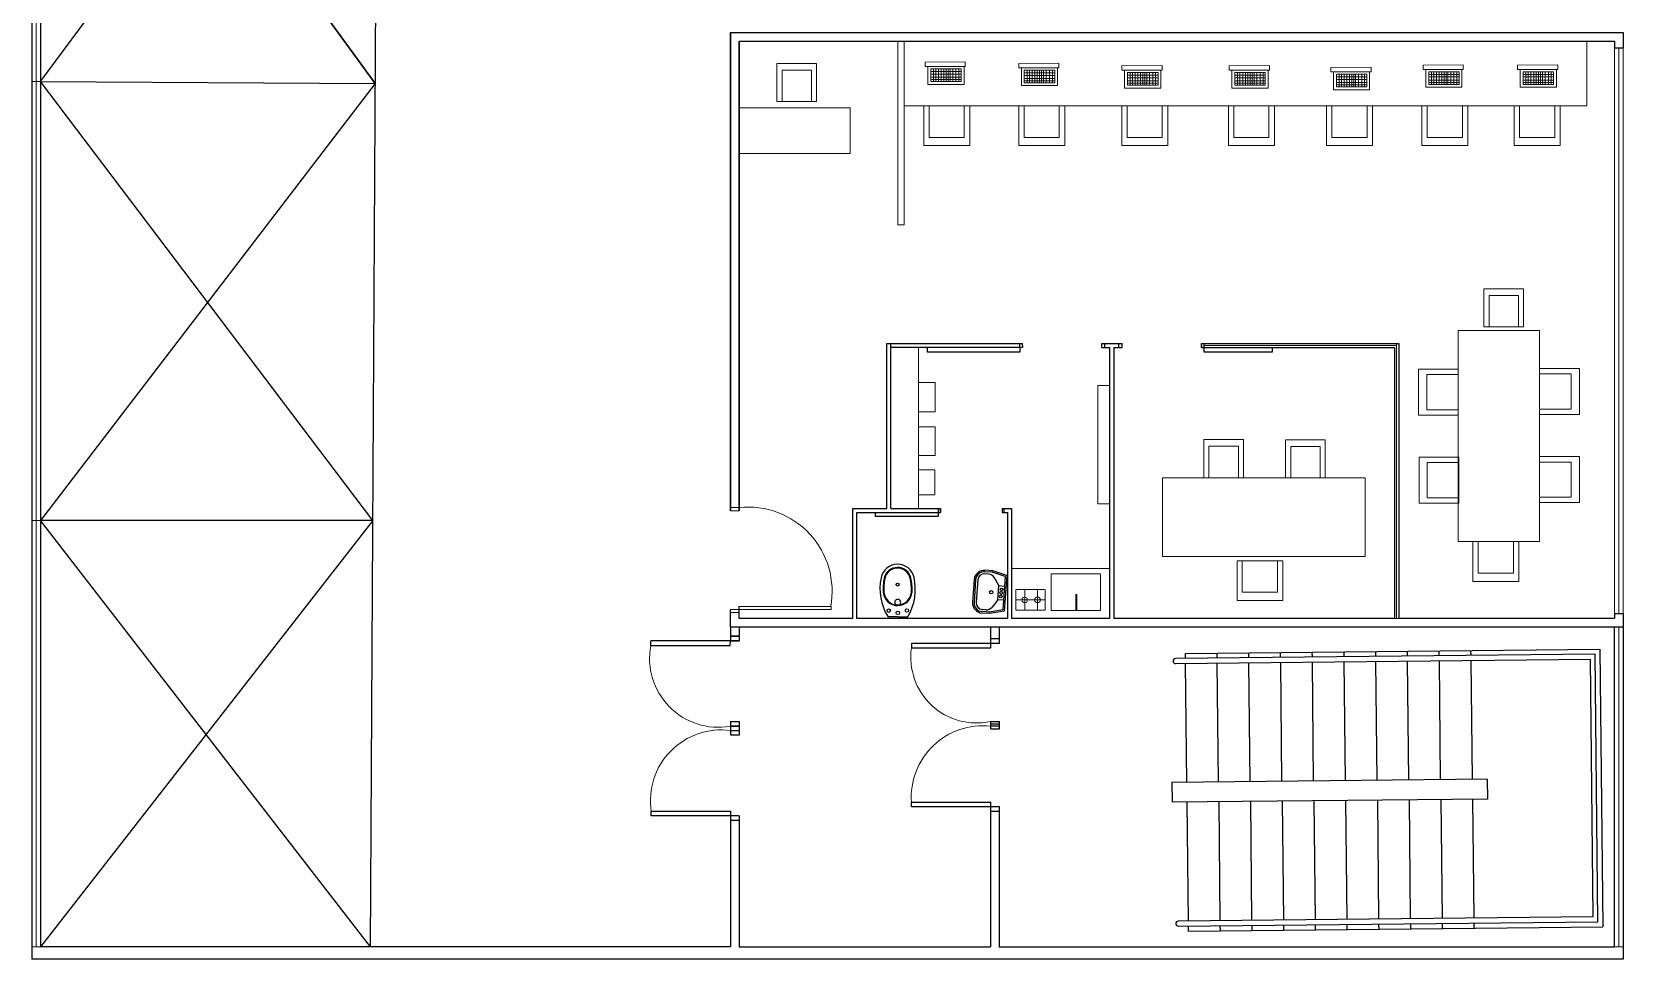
# Model space of a CAD drawing. Header units: metres. Extents: x 325024 to 7190115, y 7391967 to 10157759.
# Drawn here: x 326501.59 to 326517.63, y 7393250.99 to 7393260.35 of the extents above; entities that cross this region are included whole.
import ezdxf

# ---------------------------------------------------------------- set-up
doc = ezdxf.new("R2010")
doc.units = ezdxf.units.M
for name, color, linetype in [('Alvenaria', 6, 'Continuous'), ('Corrimão', 1, 'Continuous'), ('HIDRAULICA', 3, 'Continuous'), ('PECAS', 2, 'Continuous')]:
    doc.layers.add(name, color=color, linetype=linetype)
for name, color, linetype, lineweight in [('ESQUADRIA', 2, 'Continuous', 15), ('linagrossa', 7, 'Continuous', 25), ('MÓVEIS', 7, 'Continuous', 13), ('PISO', 254, 'Continuous', 9), ('VIDRO', 4, 'Continuous', 15)]:
    doc.layers.add(name, color=color, linetype=linetype, lineweight=lineweight)

# ---------------------------------------------------------------- blocks, each defined once
blk = doc.blocks.new('new block.dwg vaso sanitario')
at = {"layer": 'PECAS', "color": 0}
for q in [(0, 95.742742), (0, -95.742742)]:
    blk.add_line((0, 0), q, dxfattribs=at)
for centre, radius in [((40.000002, 0), 17.500001), ((62.500003, 91.500003), 17.500001), ((325.000014, 0), 15.000001), ((62.500003, -91.500004), 17.500001)]:
    blk.add_circle(centre, radius, dxfattribs=at)
for centre, radius, start, end in [((281.877309, -367.965429), 546.302538, 78.038978, 120.612911), ((359.829176, 0), 170.170846, 0, 78.038978), ((7.500001, 95.742742), 7.5, 120.612911, 180), ((257.500011, 0), 145.000006, 94.115245, 180), ((257.500011, 0), 145.000006, 180, 265.884755), ((257.500011, 0), 138.500006, 94.115245, 180), ((257.500011, 0), 138.500006, 180, 265.884755), ((145.000006, 0), 30.000001, 213.541951, 146.458049), ((282.97582, -354.084727), 500.00002, 77.754014, 94.115245), ((282.97582, -354.084727), 493.50002, 77.754014, 94.115245), ((359.829176, 0), 131.170844, 0, 77.754014), ((359.829176, 0), 131.170844, 282.245986, 0), ((359.829176, 0), 137.670844, 0, 77.754014), ((359.829176, 0), 137.670844, 282.245986, 0), ((359.829176, 0), 170.170846, 281.961022, 0), ((7.500001, -95.742742), 7.5, 180, 239.387089), ((281.877309, 367.965428), 546.302538, 239.387089, 281.961022), ((282.97582, 354.084726), 500.00002, 265.884755, 282.245986), ((282.97582, 354.084726), 493.50002, 265.884755, 282.245986)]:
    blk.add_arc(centre, radius, start, end, dxfattribs=at)
blk = doc.blocks.new('Escada Emergência')
at = {"layer": 'Alvenaria'}
for p, q in [((-4.18, -0.05), (-4.18, 0)), ((-4.18, 0), (0, 0)), ((-3.86, -0.05), (-3.86, 0)), ((-3.54, -0.05), (-3.54, 0)), ((-3.22, -0.05), (-3.22, 0)), ((-2.9, -0.05), (-2.9, 0)), ((-2.58, -0.05), (-2.58, 0)), ((-2.26, -0.05), (-2.26, 0)), ((-1.94, -0.05), (-1.94, 0)), ((-1.62, -0.05), (-1.62, 0)), ((-1.3, -0.05), (-1.3, 0)), ((0, -2.8), (0, 0)), ((-4.18, -1.3), (-4.18, -0.1)), ((-3.86, -1.3), (-3.86, -0.1)), ((-3.54, -1.3), (-3.54, -0.1)), ((-3.22, -1.3), (-3.22, -0.1)), ((-2.9, -1.3), (-2.9, -0.1)), ((-2.58, -1.3), (-2.58, -0.1)), ((-2.26, -1.3), (-2.26, -0.1)), ((-1.94, -1.3), (-1.94, -0.1)), ((-1.62, -1.3), (-1.62, -0.1)), ((-1.3, -1.3), (-1.3, -0.1)), ((-1.15, -1.3), (-4.33, -1.3)), ((-4.33, -1.5), (-4.33, -1.3)), ((-1.15, -1.5), (-1.15, -1.3)), ((-1.15, -1.5), (-4.33, -1.5)), ((-4.18, -1.5), (-4.18, -2.7)), ((-3.86, -1.5), (-3.86, -2.7)), ((-3.54, -1.5), (-3.54, -2.7)), ((-3.22, -1.5), (-3.22, -2.7)), ((-2.9, -1.5), (-2.9, -2.7)), ((-2.58, -1.5), (-2.58, -2.7)), ((-2.26, -1.5), (-2.26, -2.7)), ((-1.94, -1.5), (-1.94, -2.7)), ((-1.62, -1.5), (-1.62, -2.7)), ((-1.3, -1.5), (-1.3, -2.7)), ((-4.18, -2.75), (-4.18, -2.8)), ((-4.18, -2.8), (0, -2.8)), ((-3.86, -2.75), (-3.86, -2.8)), ((-3.54, -2.75), (-3.54, -2.8)), ((-3.22, -2.75), (-3.22, -2.8)), ((-2.9, -2.75), (-2.9, -2.8)), ((-2.58, -2.75), (-2.58, -2.8)), ((-2.26, -2.75), (-2.26, -2.8)), ((-1.94, -2.75), (-1.94, -2.8)), ((-1.62, -2.75), (-1.62, -2.8)), ((-1.3, -2.75), (-1.3, -2.8))]:
    blk.add_line(p, q, dxfattribs=at)
at = {"layer": 'Corrimão'}
blk.add_lwpolyline([(-4.28, -0.05), (-0.05, -0.05), (-0.05, -2.75), (-4.28, -2.75, -1), (-4.28, -2.7), (-0.1, -2.7), (-0.1, -0.1), (-4.28, -0.1, -1)], format="xyb", close=True, dxfattribs=at)
blk = doc.blocks.new('pia de banheiro')
at = {"layer": 'HIDRAULICA', "color": 0}
for p, q in [((-1167.941, -47.098), (-1167.741, -47.048)), ((-1167.941, -47.598), (-1167.941, -47.098)), ((-1167.921, -47.113), (-1167.736, -47.067)), ((-1167.921, -47.582), (-1167.921, -47.113)), ((-1167.841, -47.248), (-1167.767, -47.141)), ((-1167.741, -47.048), (-1167.632, -47.048)), ((-1167.741, -47.068), (-1167.632, -47.068)), ((-1167.685, -47.098), (-1167.632, -47.098)), ((-1167.921, -47.248), (-1167.841, -47.248)), ((-1167.841, -47.248), (-1167.841, -47.448)), ((-1167.541, -47.506), (-1167.541, -47.189)), ((-1167.511, -47.506), (-1167.511, -47.189)), ((-1167.491, -47.506), (-1167.491, -47.189)), ((-1167.941, -47.598), (-1167.741, -47.648)), ((-1167.841, -47.448), (-1167.921, -47.448)), ((-1167.921, -47.582), (-1167.736, -47.628)), ((-1167.841, -47.448), (-1167.771, -47.553)), ((-1167.687, -47.598), (-1167.632, -47.598)), ((-1167.741, -47.628), (-1167.632, -47.628)), ((-1167.741, -47.648), (-1167.632, -47.648))]:
    blk.add_line(p, q, dxfattribs=at)
for centre, radius in [((-1167.881, -47.348), 0.0195), ((-1167.881, -47.298), 0.0183), ((-1167.881, -47.398), 0.0182), ((-1167.741, -47.348), 0.0234)]:
    blk.add_circle(centre, radius, dxfattribs=at)
for centre, radius, start, end in [((-1167.685, -47.198), 0.1, 90, 145.2405), ((-1167.632, -47.189), 0.141, 0, 90), ((-1167.632, -47.189), 0.121, 0, 90), ((-1167.632, -47.189), 0.0914, 0, 90), ((-1167.687, -47.498), 0.1, 213.7272, 270), ((-1167.632, -47.506), 0.0914, 270, 0), ((-1167.632, -47.506), 0.121, 270, 0), ((-1167.632, -47.506), 0.141, 270, 0)]:
    blk.add_arc(centre, radius, start, end, dxfattribs=at)

msp = doc.modelspace()

# ---------------------------------------------------------------- linework, layer by layer
at = {"layer": 'ESQUADRIA'}
for centre, radius, start, end in [((326508.807, 7393254.707), 0.848, 349.3824, 95.9696), ((326508.509, 7393254.028), 0.695, 169.2345, 279.686), ((326511.112, 7393254.04), 0.664, 171.9403, 282.2077), ((326508.537, 7393252.593), 0.714, 82.3909, 188.6886), ((326511.176, 7393252.626), 0.723, 83.9553, 183.9933)]:
    msp.add_arc(centre, radius, start, end, dxfattribs=at)
at = {"layer": 'linagrossa'}
for p, q in [((326501.585, 7393293.744), (326501.585, 7393250.993)), ((326501.673, 7393293.657), (326501.673, 7393251.117)), ((326501.673, 7393285.061), (326501.673, 7393259.848)), ((326501.673, 7393259.848), (326505.071, 7393264.453)), ((326505.048, 7393259.829), (326501.673, 7393264.453)), ((326501.673, 7393264.453), (326505.048, 7393259.829)), ((326505, 7393251.117), (326505.071, 7393263.987)), ((326508.631, 7393260.342), (326517.631, 7393260.342)), ((326508.631, 7393255.516), (326508.631, 7393260.342)), ((326508.631, 7393260.342), (326508.631, 7393255.516)), ((326508.719, 7393260.254), (326517.544, 7393260.254)), ((326508.719, 7393255.516), (326508.719, 7393260.254)), ((326508.719, 7393260.254), (326508.719, 7393255.516)), ((326517.544, 7393260.254), (326517.544, 7393260.188)), ((326517.631, 7393260.342), (326517.631, 7393260.188)), ((326517.544, 7393260.188), (326517.631, 7393260.188)), ((326501.673, 7393259.848), (326505.049, 7393259.829)), ((326505.024, 7393255.421), (326501.673, 7393259.848)), ((326505.048, 7393259.829), (326501.673, 7393255.421)), ((326510.206, 7393255.542), (326510.206, 7393257.206)), ((326510.206, 7393257.206), (326511.574, 7393257.206)), ((326510.246, 7393255.542), (326510.246, 7393257.206)), ((326511.574, 7393257.165), (326510.246, 7393257.165)), ((326510.616, 7393257.119), (326510.616, 7393257.165)), ((326511.548, 7393257.165), (326511.548, 7393257.206)), ((326511.548, 7393257.165), (326511.548, 7393257.119)), ((326511.574, 7393257.185), (326511.574, 7393257.206)), ((326511.574, 7393257.185), (326511.574, 7393257.165)), ((326512.374, 7393257.206), (326512.494, 7393257.206)), ((326512.374, 7393257.165), (326512.374, 7393257.206)), ((326512.374, 7393257.165), (326512.453, 7393257.165)), ((326512.405, 7393257.165), (326512.405, 7393257.206)), ((326512.453, 7393257.165), (326512.453, 7393254.429)), ((326512.494, 7393257.206), (326512.581, 7393257.206)), ((326512.494, 7393257.165), (326512.494, 7393254.429)), ((326512.494, 7393257.165), (326512.581, 7393257.165)), ((326512.547, 7393257.165), (326512.547, 7393257.206)), ((326512.581, 7393257.165), (326512.581, 7393257.206)), ((326513.381, 7393257.206), (326515.368, 7393257.206)), ((326513.381, 7393257.165), (326513.381, 7393257.206)), ((326513.381, 7393257.185), (326513.381, 7393257.185)), ((326513.381, 7393257.185), (326513.381, 7393257.165)), ((326513.381, 7393257.165), (326515.327, 7393257.165)), ((326513.404, 7393257.206), (326513.404, 7393257.165)), ((326513.404, 7393257.165), (326513.404, 7393257.122)), ((326514.094, 7393257.122), (326514.094, 7393257.165)), ((326515.327, 7393257.165), (326515.327, 7393254.429)), ((326515.368, 7393257.206), (326515.368, 7393254.429)), ((326511.548, 7393257.119), (326510.616, 7393257.119)), ((326513.404, 7393257.122), (326513.985, 7393257.122)), ((326513.985, 7393257.122), (326514.094, 7393257.122)), ((326505.024, 7393255.421), (326501.673, 7393255.421)), ((326505.024, 7393255.421), (326501.673, 7393251.117)), ((326505, 7393251.117), (326501.673, 7393255.421)), ((326509.864, 7393254.429), (326509.864, 7393255.542)), ((326509.864, 7393255.542), (326510.206, 7393255.542)), ((326509.905, 7393254.429), (326509.905, 7393255.501)), ((326509.905, 7393255.501), (326510.568, 7393255.501)), ((326510.092, 7393255.461), (326510.092, 7393255.501)), ((326510.725, 7393255.461), (326510.092, 7393255.461)), ((326510.246, 7393255.542), (326510.568, 7393255.542)), ((326510.568, 7393255.542), (326510.747, 7393255.542)), ((326510.568, 7393255.501), (326510.749, 7393255.501)), ((326510.725, 7393255.542), (326510.725, 7393255.501)), ((326510.725, 7393255.501), (326510.725, 7393255.461)), ((326510.747, 7393255.501), (326510.747, 7393255.542)), ((326510.747, 7393255.542), (326510.747, 7393255.501)), ((326511.368, 7393255.542), (326511.464, 7393255.542)), ((326511.368, 7393255.542), (326511.368, 7393255.501)), ((326511.368, 7393255.501), (326511.424, 7393255.501)), ((326511.388, 7393255.542), (326511.388, 7393255.501)), ((326511.424, 7393255.501), (326511.424, 7393254.429)), ((326511.464, 7393255.542), (326511.464, 7393254.429)), ((326508.631, 7393254.342), (326508.631, 7393254.522)), ((326508.719, 7393254.429), (326508.719, 7393254.55)), ((326509.864, 7393254.429), (326508.719, 7393254.429)), ((326511.424, 7393254.429), (326509.905, 7393254.429)), ((326512.453, 7393254.429), (326511.464, 7393254.429)), ((326515.327, 7393254.429), (326512.494, 7393254.429)), ((326517.544, 7393254.429), (326515.368, 7393254.429)), ((326517.544, 7393254.481), (326517.631, 7393254.481)), ((326517.544, 7393254.481), (326517.544, 7393254.429)), ((326517.631, 7393254.481), (326517.631, 7393254.342)), ((326508.63, 7393254.348), (326508.63, 7393254.204)), ((326517.631, 7393254.342), (326508.631, 7393254.342)), ((326508.718, 7393254.348), (326508.718, 7393254.205)), ((326511.252, 7393254.348), (326511.252, 7393254.133)), ((326511.34, 7393254.348), (326511.34, 7393254.179)), ((326517.544, 7393251.117), (326517.544, 7393254.342)), ((326517.631, 7393254.342), (326517.631, 7393251.159)), ((326508.626, 7393254.204), (326507.826, 7393254.204)), ((326507.826, 7393254.158), (326507.826, 7393254.204)), ((326507.826, 7393254.158), (326508.626, 7393254.158)), ((326508.714, 7393254.252), (326508.626, 7393254.252)), ((326508.714, 7393254.204), (326508.626, 7393254.204)), ((326508.626, 7393254.158), (326508.63, 7393254.204)), ((326508.63, 7393254.253), (326508.718, 7393254.253)), ((326508.63, 7393254.205), (326508.718, 7393254.205)), ((326511.254, 7393254.179), (326510.454, 7393254.179)), ((326510.454, 7393254.179), (326510.454, 7393254.133)), ((326510.454, 7393254.133), (326511.254, 7393254.133)), ((326511.342, 7393254.227), (326511.254, 7393254.227)), ((326511.342, 7393254.179), (326511.254, 7393254.179)), ((326508.714, 7393253.388), (326508.626, 7393253.388)), ((326508.626, 7393253.343), (326508.714, 7393253.343)), ((326508.63, 7393253.39), (326508.63, 7393253.301)), ((326508.63, 7393253.39), (326508.718, 7393253.39)), ((326508.718, 7393253.344), (326508.63, 7393253.344)), ((326508.63, 7393253.301), (326508.63, 7393253.255)), ((326508.632, 7393253.301), (326508.719, 7393253.301)), ((326508.718, 7393253.39), (326508.718, 7393253.255)), ((326511.252, 7393253.391), (326511.252, 7393253.345)), ((326511.252, 7393253.345), (326511.252, 7393253.318)), ((326511.342, 7393253.364), (326511.254, 7393253.364)), ((326511.254, 7393253.318), (326511.342, 7393253.318)), ((326511.255, 7393253.391), (326511.342, 7393253.391)), ((326511.342, 7393253.345), (326511.255, 7393253.345)), ((326511.34, 7393253.391), (326511.34, 7393253.318)), ((326508.719, 7393253.255), (326508.632, 7393253.255)), ((326510.455, 7393252.53), (326510.455, 7393252.576)), ((326510.455, 7393252.576), (326511.255, 7393252.576)), ((326511.255, 7393252.53), (326510.455, 7393252.53)), ((326511.252, 7393252.576), (326511.252, 7393251.117)), ((326511.342, 7393252.53), (326511.255, 7393252.53)), ((326511.34, 7393252.53), (326511.34, 7393251.117)), ((326507.832, 7393252.44), (326507.832, 7393252.485)), ((326507.832, 7393252.485), (326508.632, 7393252.485)), ((326508.632, 7393252.44), (326507.832, 7393252.44)), ((326508.63, 7393252.485), (326508.63, 7393251.117)), ((326508.719, 7393252.44), (326508.632, 7393252.44)), ((326508.719, 7393252.392), (326508.632, 7393252.392)), ((326508.718, 7393252.44), (326508.718, 7393251.117)), ((326511.342, 7393252.482), (326511.255, 7393252.482)), ((326508.63, 7393251.117), (326501.673, 7393251.117)), ((326508.718, 7393251.117), (326511.252, 7393251.117)), ((326511.34, 7393251.117), (326517.544, 7393251.117)), ((326517.631, 7393251.159), (326517.631, 7393250.993)), ((326517.631, 7393250.993), (326501.585, 7393250.993))]:
    msp.add_line(p, q, dxfattribs=at)
at = {"layer": 'PISO'}
for p, q in [((326510.381, 7393259.603), (326510.381, 7393260.254)), ((326517.264, 7393260.254), (326517.264, 7393259.603)), ((326510.998, 7393260.047), (326510.593, 7393260.045)), ((326510.593, 7393260.001), (326510.593, 7393260.045)), ((326510.998, 7393260.001), (326510.998, 7393260.047)), ((326510.593, 7393260.001), (326510.998, 7393260.001)), ((326510.621, 7393260.001), (326510.621, 7393259.82)), ((326510.957, 7393259.977), (326510.65, 7393259.977)), ((326510.65, 7393259.977), (326510.65, 7393259.848)), ((326510.957, 7393259.949), (326510.65, 7393259.949)), ((326510.65, 7393259.924), (326510.957, 7393259.924)), ((326510.957, 7393259.892), (326510.65, 7393259.892)), ((326510.677, 7393259.977), (326510.677, 7393259.848)), ((326510.701, 7393259.848), (326510.701, 7393259.977)), ((326510.729, 7393259.977), (326510.729, 7393259.848)), ((326510.756, 7393259.848), (326510.756, 7393259.977)), ((326510.781, 7393259.977), (326510.781, 7393259.848)), ((326510.804, 7393259.848), (326510.804, 7393259.977)), ((326510.824, 7393259.848), (326510.824, 7393259.977)), ((326510.844, 7393259.848), (326510.844, 7393259.977)), ((326510.872, 7393259.848), (326510.872, 7393259.977)), ((326510.904, 7393259.848), (326510.904, 7393259.977)), ((326510.934, 7393259.848), (326510.934, 7393259.977)), ((326510.957, 7393259.848), (326510.957, 7393259.977)), ((326510.985, 7393259.82), (326510.985, 7393260.001)), ((326511.941, 7393260.033), (326511.536, 7393260.031)), ((326511.536, 7393259.987), (326511.536, 7393260.031)), ((326511.536, 7393259.987), (326511.941, 7393259.987)), ((326511.564, 7393259.987), (326511.564, 7393259.807)), ((326511.9, 7393259.963), (326511.593, 7393259.963)), ((326511.593, 7393259.963), (326511.593, 7393259.834)), ((326511.9, 7393259.935), (326511.593, 7393259.935)), ((326511.593, 7393259.91), (326511.9, 7393259.91)), ((326511.9, 7393259.879), (326511.593, 7393259.879)), ((326511.62, 7393259.963), (326511.62, 7393259.834)), ((326511.644, 7393259.834), (326511.644, 7393259.963)), ((326511.671, 7393259.963), (326511.671, 7393259.834)), ((326511.698, 7393259.834), (326511.698, 7393259.963)), ((326511.724, 7393259.963), (326511.724, 7393259.834)), ((326511.747, 7393259.834), (326511.747, 7393259.963)), ((326511.767, 7393259.834), (326511.767, 7393259.963)), ((326511.787, 7393259.834), (326511.787, 7393259.963)), ((326511.814, 7393259.834), (326511.814, 7393259.963)), ((326511.847, 7393259.834), (326511.847, 7393259.963)), ((326511.876, 7393259.834), (326511.876, 7393259.963)), ((326511.9, 7393259.834), (326511.9, 7393259.963)), ((326511.928, 7393259.807), (326511.928, 7393259.987)), ((326511.941, 7393259.987), (326511.941, 7393260.033)), ((326512.982, 7393260.009), (326512.577, 7393260.007)), ((326512.577, 7393259.963), (326512.577, 7393260.007)), ((326512.577, 7393259.963), (326512.982, 7393259.963)), ((326512.604, 7393259.963), (326512.604, 7393259.783)), ((326512.941, 7393259.939), (326512.634, 7393259.939)), ((326512.634, 7393259.939), (326512.634, 7393259.81)), ((326512.941, 7393259.911), (326512.634, 7393259.911)), ((326512.634, 7393259.886), (326512.941, 7393259.886)), ((326512.661, 7393259.939), (326512.661, 7393259.81)), ((326512.684, 7393259.81), (326512.684, 7393259.939)), ((326512.712, 7393259.939), (326512.712, 7393259.81)), ((326512.739, 7393259.81), (326512.739, 7393259.939)), ((326512.764, 7393259.939), (326512.764, 7393259.81)), ((326512.787, 7393259.81), (326512.787, 7393259.939)), ((326512.808, 7393259.81), (326512.808, 7393259.939)), ((326512.827, 7393259.81), (326512.827, 7393259.939)), ((326512.855, 7393259.81), (326512.855, 7393259.939)), ((326512.888, 7393259.81), (326512.888, 7393259.939)), ((326512.917, 7393259.81), (326512.917, 7393259.939)), ((326512.941, 7393259.81), (326512.941, 7393259.939)), ((326512.968, 7393259.783), (326512.968, 7393259.963)), ((326512.982, 7393259.963), (326512.982, 7393260.009)), ((326514.064, 7393260.009), (326513.659, 7393260.007)), ((326513.659, 7393259.963), (326513.659, 7393260.007)), ((326513.659, 7393259.963), (326514.064, 7393259.963)), ((326513.687, 7393259.963), (326513.687, 7393259.783)), ((326514.023, 7393259.939), (326513.716, 7393259.939)), ((326513.716, 7393259.939), (326513.716, 7393259.81)), ((326514.023, 7393259.911), (326513.716, 7393259.911)), ((326513.716, 7393259.886), (326514.023, 7393259.886)), ((326513.743, 7393259.939), (326513.743, 7393259.81)), ((326513.767, 7393259.81), (326513.767, 7393259.939)), ((326513.795, 7393259.939), (326513.795, 7393259.81)), ((326513.822, 7393259.81), (326513.822, 7393259.939)), ((326513.847, 7393259.939), (326513.847, 7393259.81)), ((326513.87, 7393259.81), (326513.87, 7393259.939)), ((326513.89, 7393259.81), (326513.89, 7393259.939)), ((326513.91, 7393259.81), (326513.91, 7393259.939)), ((326513.937, 7393259.81), (326513.937, 7393259.939)), ((326513.97, 7393259.81), (326513.97, 7393259.939)), ((326514, 7393259.81), (326514, 7393259.939)), ((326514.023, 7393259.81), (326514.023, 7393259.939)), ((326514.051, 7393259.783), (326514.051, 7393259.963)), ((326514.064, 7393259.963), (326514.064, 7393260.009)), ((326515.089, 7393259.993), (326514.684, 7393259.991)), ((326514.684, 7393259.947), (326514.684, 7393259.991)), ((326514.684, 7393259.947), (326515.089, 7393259.947)), ((326514.711, 7393259.947), (326514.711, 7393259.766)), ((326515.048, 7393259.923), (326514.741, 7393259.923)), ((326514.741, 7393259.923), (326514.741, 7393259.794)), ((326515.048, 7393259.895), (326514.741, 7393259.895)), ((326514.768, 7393259.923), (326514.768, 7393259.794)), ((326514.791, 7393259.794), (326514.791, 7393259.923)), ((326514.819, 7393259.923), (326514.819, 7393259.794)), ((326514.846, 7393259.794), (326514.846, 7393259.923)), ((326514.871, 7393259.923), (326514.871, 7393259.794)), ((326514.894, 7393259.794), (326514.894, 7393259.923)), ((326514.915, 7393259.794), (326514.915, 7393259.923)), ((326514.934, 7393259.794), (326514.934, 7393259.923)), ((326514.962, 7393259.794), (326514.962, 7393259.923)), ((326514.995, 7393259.794), (326514.995, 7393259.923)), ((326515.024, 7393259.794), (326515.024, 7393259.923)), ((326515.048, 7393259.794), (326515.048, 7393259.923)), ((326515.075, 7393259.766), (326515.075, 7393259.947)), ((326515.089, 7393259.947), (326515.089, 7393259.993)), ((326516.019, 7393260.017), (326515.614, 7393260.015)), ((326515.614, 7393259.971), (326515.614, 7393260.015)), ((326515.614, 7393259.971), (326516.019, 7393259.971)), ((326515.642, 7393259.971), (326515.642, 7393259.79)), ((326515.978, 7393259.947), (326515.671, 7393259.947)), ((326515.671, 7393259.947), (326515.671, 7393259.818)), ((326515.978, 7393259.919), (326515.671, 7393259.919)), ((326515.671, 7393259.894), (326515.978, 7393259.894)), ((326515.698, 7393259.947), (326515.698, 7393259.818)), ((326515.722, 7393259.818), (326515.722, 7393259.947)), ((326515.75, 7393259.947), (326515.75, 7393259.818)), ((326515.777, 7393259.818), (326515.777, 7393259.947)), ((326515.802, 7393259.947), (326515.802, 7393259.818)), ((326515.825, 7393259.818), (326515.825, 7393259.947)), ((326515.845, 7393259.818), (326515.845, 7393259.947)), ((326515.865, 7393259.818), (326515.865, 7393259.947)), ((326515.892, 7393259.818), (326515.892, 7393259.947)), ((326515.925, 7393259.818), (326515.925, 7393259.947)), ((326515.955, 7393259.818), (326515.955, 7393259.947)), ((326515.978, 7393259.818), (326515.978, 7393259.947)), ((326516.006, 7393259.79), (326516.006, 7393259.971)), ((326516.019, 7393259.971), (326516.019, 7393260.017)), ((326516.971, 7393260.017), (326516.566, 7393260.015)), ((326516.566, 7393259.971), (326516.566, 7393260.015)), ((326516.566, 7393259.971), (326516.971, 7393259.971)), ((326516.594, 7393259.971), (326516.594, 7393259.79)), ((326516.93, 7393259.947), (326516.623, 7393259.947)), ((326516.623, 7393259.947), (326516.623, 7393259.818)), ((326516.93, 7393259.919), (326516.623, 7393259.919)), ((326516.623, 7393259.894), (326516.93, 7393259.894)), ((326516.65, 7393259.947), (326516.65, 7393259.818)), ((326516.674, 7393259.818), (326516.674, 7393259.947)), ((326516.701, 7393259.947), (326516.701, 7393259.818)), ((326516.729, 7393259.818), (326516.729, 7393259.947)), ((326516.754, 7393259.947), (326516.754, 7393259.818)), ((326516.777, 7393259.818), (326516.777, 7393259.947)), ((326516.797, 7393259.818), (326516.797, 7393259.947)), ((326516.817, 7393259.818), (326516.817, 7393259.947)), ((326516.844, 7393259.818), (326516.844, 7393259.947)), ((326516.877, 7393259.818), (326516.877, 7393259.947)), ((326516.907, 7393259.818), (326516.907, 7393259.947)), ((326516.93, 7393259.818), (326516.93, 7393259.947)), ((326516.958, 7393259.79), (326516.958, 7393259.971)), ((326516.971, 7393259.971), (326516.971, 7393260.017)), ((326510.621, 7393259.82), (326510.985, 7393259.82)), ((326510.65, 7393259.87), (326510.957, 7393259.87)), ((326510.65, 7393259.848), (326510.957, 7393259.848)), ((326511.564, 7393259.807), (326511.928, 7393259.807)), ((326511.593, 7393259.856), (326511.9, 7393259.856)), ((326511.593, 7393259.834), (326511.9, 7393259.834)), ((326512.604, 7393259.783), (326512.968, 7393259.783)), ((326512.941, 7393259.855), (326512.634, 7393259.855)), ((326512.634, 7393259.832), (326512.941, 7393259.832)), ((326512.634, 7393259.81), (326512.941, 7393259.81)), ((326513.687, 7393259.783), (326514.051, 7393259.783)), ((326514.023, 7393259.855), (326513.716, 7393259.855)), ((326513.716, 7393259.832), (326514.023, 7393259.832)), ((326513.716, 7393259.81), (326514.023, 7393259.81)), ((326514.711, 7393259.766), (326515.075, 7393259.766)), ((326514.741, 7393259.87), (326515.048, 7393259.87)), ((326515.048, 7393259.838), (326514.741, 7393259.838)), ((326514.741, 7393259.815), (326515.048, 7393259.815)), ((326514.741, 7393259.794), (326515.048, 7393259.794)), ((326515.642, 7393259.79), (326516.006, 7393259.79)), ((326515.978, 7393259.862), (326515.671, 7393259.862)), ((326515.671, 7393259.839), (326515.978, 7393259.839)), ((326515.671, 7393259.818), (326515.978, 7393259.818)), ((326516.594, 7393259.79), (326516.958, 7393259.79)), ((326516.93, 7393259.862), (326516.623, 7393259.862)), ((326516.623, 7393259.839), (326516.93, 7393259.839)), ((326516.623, 7393259.818), (326516.93, 7393259.818)), ((326517.264, 7393259.603), (326510.381, 7393259.603)), ((326508.631, 7393255.551), (326508.719, 7393255.551)), ((326508.631, 7393255.516), (326508.719, 7393255.516)), ((326511.464, 7393254.934), (326512.453, 7393254.934)), ((326512.358, 7393254.881), (326511.862, 7393254.881)), ((326511.862, 7393254.881), (326511.862, 7393254.512)), ((326512.362, 7393254.512), (326512.362, 7393254.881)), ((326511.798, 7393254.723), (326511.506, 7393254.723)), ((326511.506, 7393254.723), (326511.506, 7393254.513)), ((326511.802, 7393254.618), (326511.506, 7393254.618)), ((326511.597, 7393254.513), (326511.597, 7393254.723)), ((326511.726, 7393254.513), (326511.726, 7393254.723)), ((326511.802, 7393254.513), (326511.802, 7393254.723)), ((326512.112, 7393254.512), (326512.112, 7393254.672)), ((326512.112, 7393254.672), (326512.124, 7393254.672)), ((326512.124, 7393254.672), (326512.124, 7393254.512)), ((326508.631, 7393254.522), (326508.719, 7393254.522)), ((326508.631, 7393254.492), (326508.719, 7393254.492)), ((326509.646, 7393254.55), (326508.719, 7393254.55)), ((326508.719, 7393254.522), (326509.646, 7393254.522)), ((326509.646, 7393254.522), (326509.646, 7393254.55)), ((326511.506, 7393254.513), (326511.802, 7393254.513)), ((326511.862, 7393254.512), (326512.362, 7393254.512))]:
    msp.add_line(p, q, dxfattribs=at)
for points in [[(326509.499, 7393259.646), (326509.499, 7393260.031), (326509.099, 7393260.031), (326509.099, 7393259.646)], [(326509.151, 7393259.646), (326509.151, 7393259.963), (326509.447, 7393259.963), (326509.447, 7393259.646)], [(326509.837, 7393259.583), (326509.837, 7393259.122), (326508.719, 7393259.122), (326508.719, 7393259.583)], [(326511.042, 7393259.603), (326511.042, 7393259.202), (326510.579, 7393259.202), (326510.579, 7393259.603)], [(326510.632, 7393259.603), (326510.632, 7393259.285), (326510.988, 7393259.285), (326510.988, 7393259.603)], [(326512, 7393259.603), (326512, 7393259.202), (326511.537, 7393259.202), (326511.537, 7393259.603)], [(326511.59, 7393259.603), (326511.59, 7393259.285), (326511.946, 7393259.285), (326511.946, 7393259.603)], [(326513.039, 7393259.603), (326513.039, 7393259.202), (326512.575, 7393259.202), (326512.575, 7393259.603)], [(326512.629, 7393259.603), (326512.629, 7393259.285), (326512.984, 7393259.285), (326512.984, 7393259.603)], [(326514.114, 7393259.603), (326514.114, 7393259.202), (326513.651, 7393259.202), (326513.651, 7393259.603)], [(326513.704, 7393259.603), (326513.704, 7393259.285), (326514.06, 7393259.285), (326514.06, 7393259.603)], [(326515.104, 7393259.603), (326515.104, 7393259.202), (326514.641, 7393259.202), (326514.641, 7393259.603)], [(326514.695, 7393259.603), (326514.695, 7393259.285), (326515.05, 7393259.285), (326515.05, 7393259.603)], [(326516.065, 7393259.603), (326516.065, 7393259.202), (326515.602, 7393259.202), (326515.602, 7393259.603)], [(326515.656, 7393259.603), (326515.656, 7393259.285), (326516.011, 7393259.285), (326516.011, 7393259.603)], [(326516.996, 7393259.603), (326516.996, 7393259.202), (326516.533, 7393259.202), (326516.533, 7393259.603)], [(326516.587, 7393259.603), (326516.587, 7393259.285), (326516.942, 7393259.285), (326516.942, 7393259.603)], [(326516.626, 7393257.372), (326516.626, 7393257.757), (326516.227, 7393257.757), (326516.227, 7393257.372)], [(326516.279, 7393257.372), (326516.279, 7393257.689), (326516.575, 7393257.689), (326516.575, 7393257.372)], [(326515.967, 7393255.207), (326515.967, 7393257.338), (326516.789, 7393257.338), (326516.789, 7393255.207)], [(326510.246, 7393255.542), (326510.246, 7393257.165), (326510.527, 7393257.165), (326510.527, 7393255.542)], [(326515.968, 7393256.483), (326515.567, 7393256.483), (326515.567, 7393256.946), (326515.968, 7393256.946)], [(326515.968, 7393256.892), (326515.65, 7393256.892), (326515.65, 7393256.537), (326515.968, 7393256.537)], [(326516.789, 7393256.953), (326517.191, 7393256.953), (326517.191, 7393256.489), (326516.789, 7393256.489)], [(326516.789, 7393256.543), (326517.107, 7393256.543), (326517.107, 7393256.899), (326516.789, 7393256.899)], [(326510.527, 7393256.517), (326510.527, 7393256.812), (326510.695, 7393256.812), (326510.695, 7393256.517)], [(326512.334, 7393255.586), (326512.334, 7393256.782), (326512.453, 7393256.782), (326512.453, 7393255.586)], [(326510.527, 7393256.076), (326510.527, 7393256.363), (326510.693, 7393256.363), (326510.693, 7393256.076)], [(326513.802, 7393255.851), (326513.802, 7393256.236), (326513.403, 7393256.236), (326513.403, 7393255.851)], [(326514.627, 7393255.849), (326514.627, 7393256.234), (326514.228, 7393256.234), (326514.228, 7393255.849)], [(326513.455, 7393255.851), (326513.455, 7393256.168), (326513.751, 7393256.168), (326513.751, 7393255.851)], [(326514.28, 7393255.849), (326514.28, 7393256.165), (326514.576, 7393256.165), (326514.576, 7393255.849)], [(326515.974, 7393255.594), (326515.573, 7393255.594), (326515.573, 7393256.057), (326515.974, 7393256.057)], [(326516.789, 7393256.064), (326517.191, 7393256.064), (326517.191, 7393255.6), (326516.789, 7393255.6)], [(326510.527, 7393255.679), (326510.527, 7393255.931), (326510.691, 7393255.931), (326510.691, 7393255.679)], [(326515.974, 7393256.003), (326515.656, 7393256.003), (326515.656, 7393255.648), (326515.974, 7393255.648)], [(326516.789, 7393255.654), (326517.107, 7393255.654), (326517.107, 7393256.009), (326516.789, 7393256.009)], [(326515.029, 7393255.056), (326515.029, 7393255.849), (326512.986, 7393255.849), (326512.986, 7393255.056)], [(326516.579, 7393255.207), (326516.579, 7393254.805), (326516.115, 7393254.805), (326516.115, 7393255.207)], [(326516.169, 7393255.207), (326516.169, 7393254.889), (326516.524, 7393254.889), (326516.524, 7393255.207)], [(326514.201, 7393255.014), (326514.201, 7393254.613), (326513.738, 7393254.613), (326513.738, 7393255.014)], [(326513.791, 7393255.014), (326513.791, 7393254.696), (326514.147, 7393254.696), (326514.147, 7393255.014)]]:
    msp.add_lwpolyline(points, close=True, dxfattribs=at)
for centre, radius in [((326511.597, 7393254.618), 0.028), ((326511.726, 7393254.618), 0.0294)]:
    msp.add_circle(centre, radius, dxfattribs=at)
at = {"layer": 'VIDRO'}
for p, q in [((326501.585, 7393251.117), (326501.585, 7393264.449)), ((326501.629, 7393264.451), (326501.629, 7393251.117)), ((326501.673, 7393264.453), (326501.673, 7393251.117)), ((326517.544, 7393260.188), (326517.544, 7393254.481)), ((326517.588, 7393254.481), (326517.588, 7393260.188)), ((326517.631, 7393254.481), (326517.631, 7393260.188)), ((326501.673, 7393259.848), (326501.585, 7393259.848)), ((326515.368, 7393257.206), (326513.404, 7393257.206)), ((326513.404, 7393257.206), (326513.404, 7393257.165)), ((326515.347, 7393257.185), (326513.404, 7393257.185)), ((326513.404, 7393257.165), (326515.327, 7393257.165)), ((326515.327, 7393257.165), (326515.327, 7393254.429)), ((326515.347, 7393257.165), (326515.347, 7393257.206)), ((326515.347, 7393254.429), (326515.347, 7393257.165)), ((326515.368, 7393254.429), (326515.368, 7393257.206)), ((326501.673, 7393255.421), (326501.585, 7393255.421)), ((326515.327, 7393254.429), (326515.368, 7393254.429)), ((326517.631, 7393254.342), (326517.544, 7393254.342)), ((326517.544, 7393254.342), (326517.544, 7393251.117)), ((326517.588, 7393254.342), (326517.588, 7393251.117)), ((326517.631, 7393251.117), (326517.631, 7393254.342)), ((326501.673, 7393251.117), (326501.585, 7393251.117)), ((326517.544, 7393251.117), (326517.631, 7393251.117))]:
    msp.add_line(p, q, dxfattribs=at)
msp.add_lwpolyline([(326510.381, 7393260.254), (326510.381, 7393258.403), (326510.317, 7393258.403), (326510.317, 7393260.254)], close=True, dxfattribs=at)

# ---------------------------------------------------------------- block references
at = {"layer": 'Alvenaria', "xscale": -1, "rotation": 180.5973171508901}
msp.add_blockref('Escada Emergência', (326517.426, 7393251.321), dxfattribs=at)
at = {"layer": 'MÓVEIS', "xscale": 0.001000000000000001, "yscale": 0.001000000000000001, "zscale": 0.001000000000000001, "rotation": 90.50756282915698}
msp.add_blockref('new block.dwg vaso sanitario', (326510.318, 7393254.448), dxfattribs=at)
at = {"layer": 'MÓVEIS', "color": 0, "xscale": 0.7210815143997571, "yscale": 0.7210815143997571, "zscale": 0.7210815143997571, "rotation": 175.871279256018}
msp.add_blockref('pia de banheiro', (325668.95, 7393281.267), dxfattribs=at)

doc.saveas('drawing.dxf')
